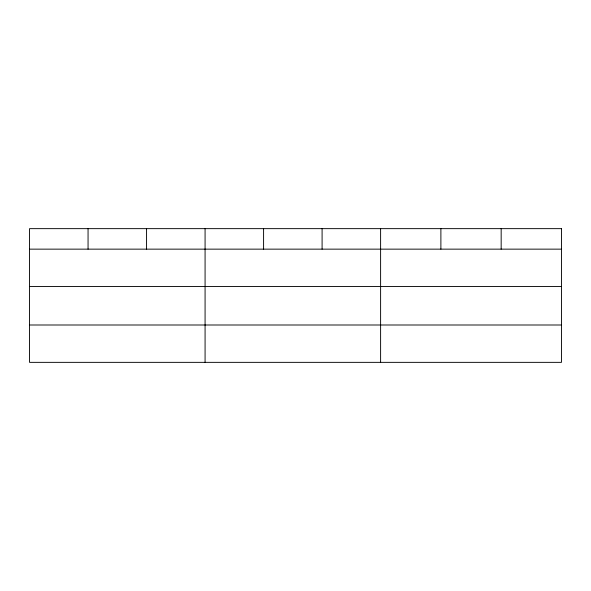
<?xml version="1.0" encoding="UTF-8"?>
<svg xmlns="http://www.w3.org/2000/svg" width="591" height="591" viewBox="0 0 591 591"><rect width="100%" height="100%" fill="white"/><g stroke="black" fill="none" stroke-linecap="round" stroke-linejoin="round"><path stroke-width="0.89" d="M29.55 249.143L561.45 249.143M29.55 286.502L561.45 286.502M29.55 324.998L561.45 324.998M501.168 228.643L501.168 249.143M440.886 228.643L440.886 249.143M380.604 228.643L380.604 362.357M322.095 228.643L322.095 249.143M263.586 228.643L263.586 249.143M205.077 228.643L205.077 362.357M146.568 228.643L146.568 249.143M88.059 228.643L88.059 249.143M561.45 228.643L29.55 228.643L29.55 362.357L561.45 362.357L561.45 228.643"/></g></svg>
